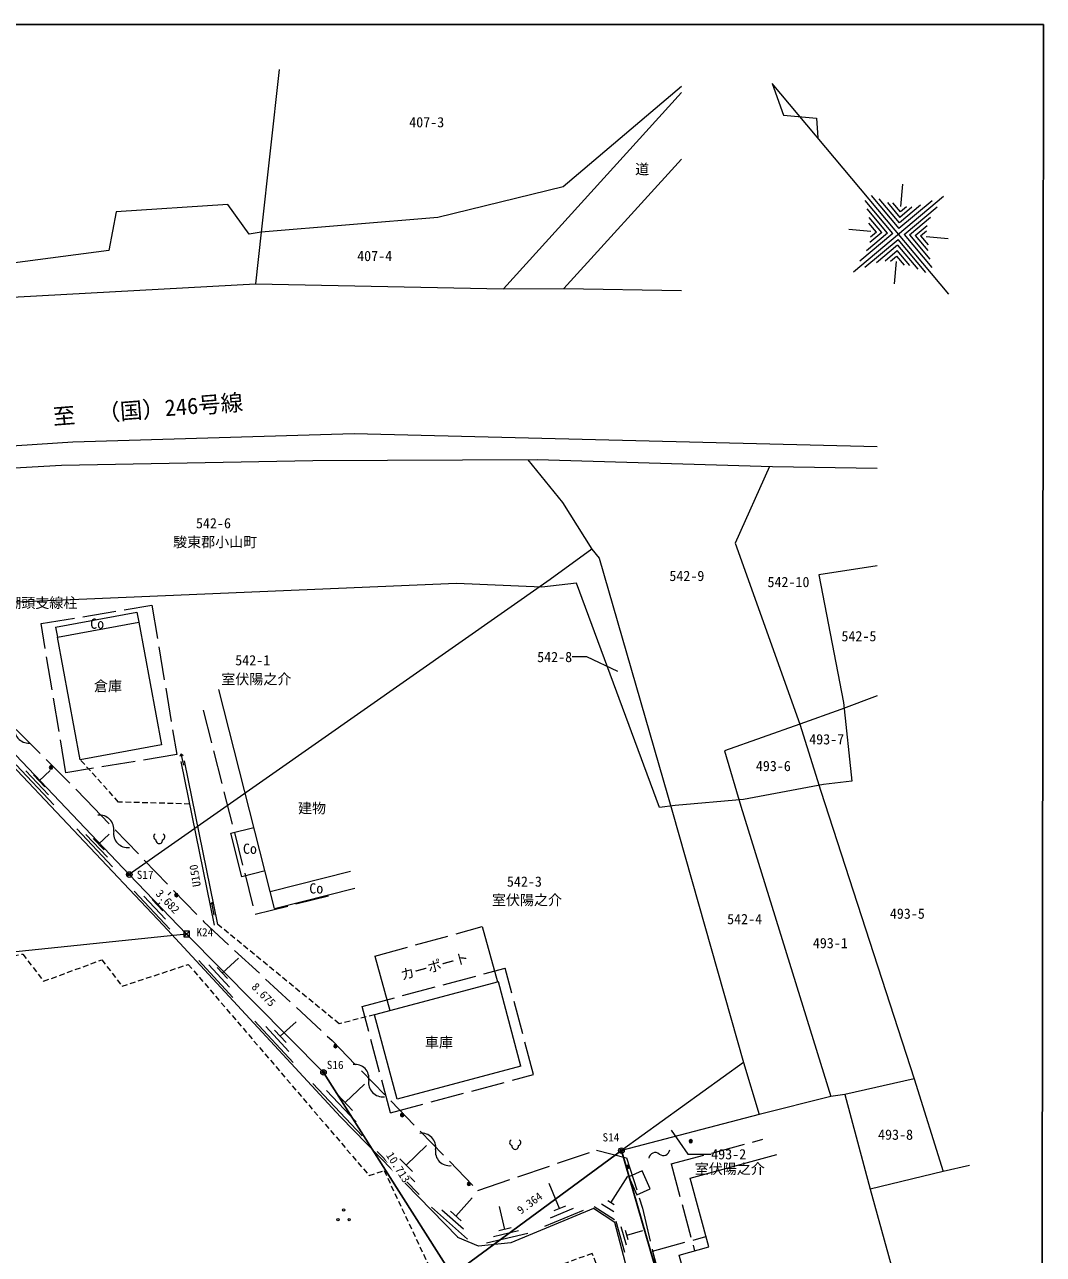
# Model space of a CAD drawing. Units: millimetres, scale not verified. Extents: x 5000 to 205306, y 5000 to 143512.
# Drawn here: x 159910 to 205306, y 88685 to 143512 of the extents above; entities that cross this region are included whole.
import ezdxf
from ezdxf.enums import TextEntityAlignment as Align

# ---------------------------------------------------------------- set-up
doc = ezdxf.new("R2010")
doc.units = ezdxf.units.MM
doc.header["$LTSCALE"] = 250
doc.header["$PDMODE"] = 32
doc.header["$PDSIZE"] = 125
doc.linetypes.add('DASHED', pattern=[7.5, 6, -1.5])
doc.linetypes.add('USER2', pattern=[1.5, 1, -0.5])
for name, color, linetype, lineweight in [('プロットマーク', 1, 'Continuous', 13), ('ベクトルデータ', 5, 'Continuous', 13), ('図枠', 7, 'Continuous', 13), ('地番名', 5, 'Continuous', 13), ('汎用Layer', 8, 'Continuous', 13), ('測量図', 1, 'Continuous', 25), ('現況', 8, 'Continuous', 13)]:
    doc.layers.add(name, color=color, linetype=linetype, lineweight=lineweight)
for name, color, linetype in [('所有者', 5, 'Continuous'), ('点名', 1, 'Continuous'), ('点名(プロット1)', 1, 'Continuous'), ('点間距離', 7, 'Continuous')]:
    doc.layers.add(name, color=color, linetype=linetype)
doc.styles.add('ＭＳ ゴシック', font='')
doc.styles.add('ＭＳ 明朝', font='')
doc.styles.get('ＭＳ ゴシック').set_extended_font_data('MS Gothic')
doc.styles.get('ＭＳ 明朝').set_extended_font_data('MS Mincho')

msp = doc.modelspace()

# ---------------------------------------------------------------- hatches: boundary and pattern name
at = {"layer": '現況'}
for points in [[(161160.8, 110389.4, 0.41421), (161085.8, 110464.4, 0.41421), (161010.8, 110389.4, 0.99999)], [(166745.8, 104702.7, 0.99999), (166595.8, 104702.7, 0.41421), (166670.8, 104627.7, 0.41421)], [(173834.1, 97970.9, 0.99999), (173684.1, 97970.9, 0.41421), (173759.1, 97895.9, 0.41421)], [(176808.7, 94899.4, 0.41422), (176733.7, 94974.4, 0.41422), (176658.7, 94899.4, 0.41422), (176733.7, 94824.4, 0.41422)], [(189666.3, 93726.4, 0.99999), (189516.3, 93726.4, 0.41421), (189591.3, 93651.4, 0.41421)], [(189666.3, 93726.4, 0.99999), (189516.3, 93726.4, 0.41421), (189591.3, 93651.4, 0.41421)], [(186866.6, 92592.7, 0.99999), (186716.6, 92592.7, 0.99999)], [(186866.6, 92592.7, 0.99999), (186716.6, 92592.7, 0.99999)], [(179783.2, 91827.9, 0.99999), (179633.2, 91827.9, 0.99999)]]:
    msp.add_hatch(color=7, dxfattribs=at).paths.add_polyline_path(points)

# ---------------------------------------------------------------- linework, layer by layer
at = {"layer": 'プロットマーク'}
for p, q in [((167000, 102840.3), (167250, 103090.3)), ((167000, 103090.3), (167250, 102840.3))]:
    msp.add_line(p, q, dxfattribs=at)
msp.add_lwpolyline([(167000, 102840.3), (167250, 102840.3), (167250, 103090.3), (167000, 103090.3)], close=True, dxfattribs=at)
for centre in [(164574, 105619.8), (173228.8, 96801.6), (186504.8, 93312)]:
    msp.add_circle(centre, 125, dxfattribs=at)
for p in [(164574, 105619.8), (173228.8, 96801.6), (186504.8, 93312)]:
    msp.add_point(p, dxfattribs=at)
at = {"layer": 'ベクトルデータ'}
for p, q in [((189178.4, 140482.2), (181255.5, 131732.3)), ((189178.4, 137513), (183944.3, 131746.3)), ((182741.9, 124102.1), (172756.3, 124061.2)), ((193230, 123800.1), (182741.9, 124102.1)), ((197898.3, 123721), (193230, 123800.1)), ((191935.6, 97234.9), (186504.8, 93312))]:
    msp.add_line(p, q, dxfattribs=at)
for points in [[(171255.1, 141514.8), (170447.7, 134261.6), (170201.9, 131949.6)], [(189178.4, 140745), (183913.8, 136283.8), (178324.4, 134916.4), (170447.7, 134261.6), (169917.7, 134173.7), (168962.8, 135492.5), (163989.5, 135166.4), (163669.6, 133441.4), (158449.5, 132763.6), (147486.8, 131836.6), (142459.1, 130820), (139458.6, 130634.6), (138452.2, 130415.8), (137630.7, 130393.9), (99184.2, 131183.8), (92903, 131933.7), (87722, 132041.6), (84346.4, 132103.8)], [(86966.6, 138281), (84709.6, 132940.9), (84346.4, 132103.8), (82134.1, 126985.2), (138066.4, 130204.8), (139857.3, 130303.6), (142524.8, 130441.7), (170201.9, 131949.6), (181255.5, 131732.3), (183944.3, 131746.3), (189178.4, 131657.3)], [(82394.1, 118800.6), (82349.2, 119596.2), (119477.8, 122051.7), (127761.4, 122568.6), (140253.1, 123408.4), (147068, 123928.8), (162063.4, 124916.1), (174599.7, 125289), (197898.3, 124708.8)], [(172756.3, 124061.2), (161558.2, 123855.1), (147980.6, 123075.8)], [(182327.6, 124113.1), (183884.6, 122205.6), (185189.1, 120122.1), (185510.2, 119724.7), (188775.8, 108401.6), (191935.6, 97234.9), (192642.2, 94918)], [(193105.4, 123803.7), (191576.3, 120396.3), (194458.5, 112330.8), (195390.6, 109333), (199541, 96517.6), (200834.7, 92376.8)], [(185189.1, 120122.1), (183329.2, 118777.4), (164574, 105619.8)], [(197898.3, 119383.2), (195306.4, 118980.3), (196397.1, 113283.4), (196764.9, 109784.2), (195509.1, 109633.1), (191948.4, 108971.3), (188894.3, 108701.7), (188199.9, 108613.7), (184497, 118615), (182957.5, 118434.6), (179161.2, 118601.4), (159179.3, 117751.4), (153029.3, 117764.7)], [(197898.3, 113581.1), (196278.5, 112983.3), (194458.5, 112330.8), (191091.6, 111137.5), (191829.9, 108671.2), (195833.9, 95726.3)], [(167125, 102965.3), (142018.6, 100354.2), (146090.9, 81923.7), (146780.1, 79179.7), (152203.4, 55582.9)], [(199541, 96517.6), (196453.1, 95819.1), (195833.9, 95726.3), (192642.2, 94918), (186504.8, 93312)], [(196453.1, 95819.1), (197590.5, 91595.5), (202840.2, 72550.6)], [(202007.3, 92652.8), (200834.7, 92376.8), (197590.5, 91595.5)]]:
    msp.add_lwpolyline(points, dxfattribs=at)
at = {"layer": '図枠'}
for p, q in [((201099.7, 131495.7), (193225.5, 140879.7)), ((193225.5, 140879.7), (193723.3, 139469.8)), ((193723.3, 139469.8), (195202.5, 139340.4)), ((195202.5, 139340.4), (195250.3, 138466.7)), ((198957.8, 135409.5), (199044.1, 136395.7)), ((196839.1, 132489.5), (200860.8, 135864.1)), ((198603.4, 134198.4), (197366, 135673)), ((197634.1, 135898), (198871.5, 134423.4)), ((198893.1, 134669.9), (197993.2, 135742.4)), ((198352.2, 135586.7), (198914.6, 134916.4)), ((198936.2, 135163), (198598.7, 135565.2)), ((200346.1, 135660.7), (198871.5, 134423.4)), ((199831.5, 135457.3), (198893.1, 134669.9)), ((198356.8, 134219.9), (197456.9, 135292.4)), ((198110.3, 134241.5), (197547.9, 134911.8)), ((199450.9, 135366.4), (198914.6, 134916.4)), ((199204.3, 135388), (198936.2, 135163)), ((199096.5, 134155.2), (200571.1, 135392.6)), ((199343, 134133.7), (200281.4, 134921.1)), ((197617.2, 134284.7), (196631, 134370.9)), ((197863.7, 134263.1), (197526.3, 134665.3)), ((199589.6, 134112.1), (200125.8, 134562.1)), ((198603.4, 134198.4), (197128.7, 132961)), ((197353.7, 132692.9), (198828.4, 133930.3)), ((198356.8, 134219.9), (197418.4, 133432.5)), ((198110.3, 134241.5), (197574.1, 133791.6)), ((197863.7, 134263.1), (197595.6, 134038.1)), ((200065.7, 132455.6), (198828.4, 133930.3)), ((199096.5, 134155.2), (200333.8, 132680.6)), ((199343, 134133.7), (200242.9, 133061.2)), ((199589.6, 134112.1), (200152, 133441.8)), ((199836.1, 134090.5), (200104.2, 134315.5)), ((199836.1, 134090.5), (200173.6, 133688.4)), ((200082.7, 134069), (201068.8, 133982.7)), ((198806.8, 133683.7), (197868.4, 132896.3)), ((198249, 132987.2), (198785.2, 133437.2)), ((199347.7, 132766.9), (198785.2, 133437.2)), ((198806.8, 133683.7), (199706.7, 132611.3)), ((198495.5, 132965.7), (198763.6, 133190.6)), ((198742.1, 132944.1), (198655.8, 131957.9)), ((198763.6, 133190.6), (199101.1, 132788.5))]:
    msp.add_line(p, q, dxfattribs=at)
at = {"layer": '図枠', "lineweight": 25}
msp.add_lwpolyline([(5040.8, 5000), (205168.5, 5044), (205305.8, 143512), (5000, 143509.7)], close=True, dxfattribs=at)
at = {"layer": '地番名'}
for points in [[(186348.1, 114678.4), (184965.9, 115318.6), (184311.1, 115318.6)], [(188714.1, 94221.2), (189456.1, 93151.8), (190503.7, 93151.8)]]:
    msp.add_lwpolyline(points, dxfattribs=at)
at = {"layer": '汎用Layer'}
for centre in [(174123.2, 90667.5), (173873.2, 90234.5), (174373.2, 90234.5)]:
    msp.add_circle(centre, 50, dxfattribs=at)
for centre, radius, start, end in [((165795.1, 107304.4), 137.1, 116.40406, 254.79462), ((165909.1, 107153.3), 151.2, 172.84733, 7.15267), ((166023.2, 107304.4), 137.1, 285.20538, 63.59594), ((181658.3, 93670.9), 137.1, 116.40406, 254.79462), ((181886.4, 93670.9), 137.1, 285.20538, 63.59594), ((181772.3, 93519.8), 151.2, 172.84733, 7.15267)]:
    msp.add_arc(centre, radius, start, end, dxfattribs=at)
at = {"layer": '現況'}
for p, q in [((161293.1, 116647.5), (164911.3, 117320.4)), ((164911.3, 117320.4), (164993.5, 116878)), ((161293.1, 116647.5), (161375.4, 116205.1)), ((170857.3, 104862), (168570.5, 113866)), ((167009.1, 110492.5), (166890.5, 111005.8)), ((161217.3, 108726), (159531.5, 110507.4)), ((160975.7, 109172.8), (159964.3, 110241.6)), ((160565.6, 109797.7), (161050.3, 110256.3)), ((168377.4, 103366), (166887.1, 110663.4)), ((168524.4, 103396), (167034.1, 110693.4)), ((160818.5, 109530.4), (160312.7, 110064.9)), ((163826.9, 105968.3), (162235.3, 107650.2)), ((169103.7, 107460.3), (170131.1, 107721.2)), ((163597.6, 106389), (162642.6, 107398.1)), ((163447.9, 106725.5), (162970.4, 107230.1)), ((163209.2, 106977.8), (163671, 107414.8)), ((169596, 105521.9), (169103.7, 107460.3)), ((170623.4, 105782.8), (169596, 105521.9)), ((170857.3, 104862), (174428.2, 105769)), ((166387.9, 103183.2), (164786.2, 104881.8)), ((165827.1, 104258.9), (166429.7, 104827.1)), ((171049.3, 104106), (170857.3, 104862)), ((171049.3, 104106), (174620.2, 105013)), ((166187.6, 103636.1), (165226.6, 104655.3)), ((166067.4, 104004.1), (165586.9, 104513.7)), ((168360.8, 103805.7), (168251.3, 104369.7)), ((180301.8, 103304.3), (180987.3, 100832.5)), ((169194.1, 100144.9), (167677.9, 101786.5)), ((169034.6, 100605.9), (168124.9, 101590.9)), ((168950.9, 100984.9), (168496, 101477.4)), ((168723.4, 101231.1), (169443.4, 101896.1)), ((175518.7, 101977.9), (176191.1, 99553.1)), ((181020.9, 100841.5), (175499.4, 99368.6)), ((182026.1, 97073.2), (181020.9, 100841.5)), ((176504.6, 95600.4), (175499.4, 99368.6)), ((171882.6, 97234), (170174.8, 99083)), ((171678.2, 97730.4), (170653.5, 98839.9)), ((171559.1, 98134.4), (171046.8, 98689.1)), ((171302.9, 98411.8), (172002.9, 99058.3)), ((182026.1, 97073.2), (176504.6, 95600.4)), ((174946.2, 93967.6), (172746, 96299.2)), ((174677.4, 94595.5), (173357.3, 95994.5)), ((174188.6, 95456.6), (175052.7, 96272)), ((174518.6, 95106.8), (173858.5, 95806.3)), ((177492.2, 91355.3), (175623, 93273.2)), ((176915.6, 92663.2), (177815.9, 93540.6)), ((177297.4, 91913.4), (176175.9, 93064.1)), ((177196, 92375.6), (176635.3, 92950.9)), ((189563.7, 92080.7), (193426.4, 93134.4)), ((186038.7, 90988.2), (186787.4, 92168.5)), ((183750.5, 90728), (183285.1, 91848)), ((179126.6, 90394.8), (179849.2, 91204)), ((186174.6, 90902), (185902.8, 91074.4)), ((179640.3, 89363.4), (178043.8, 90789.1)), ((179463.3, 89807.8), (178505.4, 90663.2)), ((179366, 90181), (178887.1, 90608.7)), ((181315.6, 89797.6), (181073.9, 90818.2)), ((184796.3, 90648.3), (183069.1, 89930.6)), ((184359.8, 90724.1), (183323.4, 90293.4)), ((184009.6, 90835.7), (183491.4, 90620.4)), ((186194.3, 90231.8), (185288.1, 90806.5)), ((186161.8, 90581.2), (185618.1, 90926.1)), ((186659, 88773.1), (186266.7, 90154.9)), ((186722.3, 89089.7), (186486.9, 89918.8)), ((182330.8, 89622.5), (180486.7, 89185.7)), ((181915.4, 89731.9), (180809, 89469.8)), ((181592.2, 89863.1), (181039, 89732)), ((186805.3, 89337.2), (186687.6, 89751.8)), ((186746.4, 89544.5), (187463.4, 89748.1))]:
    msp.add_line(p, q, dxfattribs=at)
at = {"layer": '現況', "linetype": 'DASHED'}
for p, q in [((175518.7, 101977.9), (180301.8, 103304.3)), ((174943.9, 99737.9), (181326.9, 101440.5)), ((182592.7, 96703.9), (181326.9, 101440.5)), ((176210.5, 94998.3), (174943.9, 99737.9)), ((176210.5, 94998.3), (182592.7, 96703.9)), ((188722.3, 92715.2), (192808.9, 93814.9)), ((188722.3, 92715.2), (189763.4, 88846.5)), ((187885.7, 88831.5), (190271.8, 89484.6)), ((187885.7, 88831.5), (190793.7, 78207.4))]:
    msp.add_line(p, q, dxfattribs=at)
at = {"layer": '現況'}
for points in [[(181570.5, 89199.7), (180128.7, 89048.4), (179215, 89444.1), (179213, 89446.5), (173981.8, 94813.8), (166083.2, 103365.7), (158553.8, 111322.4), (152616.9, 117895.5), (151732.6, 117885), (149890.2, 116125.3)], [(166848.2, 110895.9), (166890.5, 111005.8), (166972.8, 110931.7)], [(168219.9, 104291.8), (168251.3, 104369.7), (168306.6, 104311.9)], [(188885.9, 87655.7), (189319.9, 87783), (189069.1, 88652.4), (190399.1, 89018.2), (189563.7, 92080.7)], [(191850.2, 68635), (191655, 69415.6), (190189.7, 75007.1), (187623.1, 84724.1), (186204.4, 90105.2), (185257.3, 90731.6), (181570.5, 89199.7)]]:
    msp.add_lwpolyline(points, dxfattribs=at)
at = {"layer": '現況', "linetype": 'DASHED'}
for points in [[(153730.3, 118377.1), (156888.9, 114732.9), (162644.6, 108968.7), (167894.8, 103510.8), (173607.4, 98214.5), (180105.7, 91535.1)], [(167870.6, 112946.9), (170182, 103845.8), (173753, 104752.7)], [(180105.7, 91535.1), (185386.7, 93337.4), (186733, 92997), (187446.7, 90742.7), (188756.8, 85052.5), (191533.9, 75390.4), (192818.4, 69992.1), (192689.2, 69214.7)]]:
    msp.add_lwpolyline(points, dxfattribs=at)
msp.add_lwpolyline([(161749.4, 110150.9), (160647.9, 116808.1), (165584.2, 117624.9), (166685.7, 110967.7)], close=True, dxfattribs=at)
at = {"layer": '現況'}
for points in [[(162392.6, 110735.8), (161375.4, 116205.1), (164993.5, 116878), (166010.8, 111408.7)], [(187193, 91340.8), (187783.2, 91603.5), (187423.4, 92411.9), (186833.2, 92149.2)]]:
    msp.add_lwpolyline(points, close=True, dxfattribs=at)
for points in [[(161160.8, 110389.4, 0.41421), (161085.8, 110464.4, 0.41421), (161010.8, 110389.4, 0.99999)], [(166745.8, 104702.7, 0.99999), (166595.8, 104702.7, 0.41421), (166670.8, 104627.7, 0.41421)], [(173834.1, 97970.9, 0.99999), (173684.1, 97970.9, 0.41421), (173759.1, 97895.9, 0.41421)], [(176808.7, 94899.4, 0.41422), (176733.7, 94974.4, 0.41422), (176658.7, 94899.4, 0.41422), (176733.7, 94824.4, 0.41422)], [(189666.3, 93726.4, 0.99999), (189516.3, 93726.4, 0.41421), (189591.3, 93651.4, 0.41421)], [(189666.3, 93726.4, 0.99999), (189516.3, 93726.4, 0.41421), (189591.3, 93651.4, 0.41421)], [(186866.6, 92592.7, 0.99999), (186716.6, 92592.7, 0.99999)], [(186866.6, 92592.7, 0.99999), (186716.6, 92592.7, 0.99999)], [(179783.2, 91827.9, 0.99999), (179633.2, 91827.9, 0.99999)]]:
    msp.add_lwpolyline(points, format="xyb", close=True, dxfattribs=at)
at = {"layer": '現況', "linetype": 'USER2'}
for points in [[(167275.3, 108762.8), (164097.8, 108852.2), (162392.6, 110735.8)], [(175499.4, 99368.6), (173919.7, 98965), (168524.4, 103396)], [(182885.8, 67685.1), (188379.4, 68609.1), (189651.8, 71022.3), (189198.5, 76333), (186915.3, 84450.8), (185197.1, 88727.2), (179092.3, 86480.1), (176472.5, 84764)]]:
    msp.add_lwpolyline(points, dxfattribs=at)
msp.add_lwpolyline([(154611, 101063.3), (159830.5, 102077), (160756.3, 100862.5), (163351.2, 101816.1), (164256.2, 100639), (167203, 101615.5), (175260.3, 92201.2), (175927.9, 92422), (178367.6, 87234), (174980.4, 85821.8), (175623.5, 81198.1), (178145.3, 74104.1), (180248, 66424.2), (169801.2, 63463.5), (167676.5, 68273.5), (165053.4, 75176.7), (160336.2, 84620), (159194.6, 87299.7), (159706, 87722.3), (156864.7, 94456.3), (154753.5, 100006.8)], close=True, dxfattribs=at)
at = {"layer": '現況'}
for centre, radius, start, end in [((160085.9, 112106.4), 625, 167.96461, 274.22482), ((163260.4, 107640), 625, 351.35273, 97.61293), ((164496.2, 107452.1), 625, 171.35273, 277.61293), ((174629.2, 96533.4), 625, 350.95136, 97.21156), ((175863.6, 96336.9), 625, 170.95136, 277.21156), ((177603.7, 93462), 625, 350.95136, 97.21156), ((178838.2, 93265.4), 625, 170.95136, 277.21156), ((188009.8, 92942.2), 283.3, 50.11748, 173.9725), ((188009.8, 92942.2), 283.3, 50.11748, 173.9725), ((188009.8, 92942.2), 283.3, 50.11748, 173.9725), ((188373.2, 93377), 283.3, 230.11748, 353.9725), ((188373.2, 93377), 283.3, 230.11748, 353.9725), ((188373.2, 93377), 283.3, 230.11748, 353.9725)]:
    msp.add_arc(centre, radius, start, end, dxfattribs=at)

# ---------------------------------------------------------------- texts
at = {"layer": '地番名', "style": 'ＭＳ 明朝'}
for s, p in [('407-3', (177048.2, 138794.8)), ('道', (187115.8, 136700.1)), ('407-4', (174727.6, 132830.5)), ('542-6', (167546.4, 120917.4)), ('542-9', (188639.8, 118567)), ('542-10', (193011, 118294.8)), ('542-5', (196306.8, 115881.8)), ('542-1', (169294.2, 114807.9)), ('493-7', (194870.6, 111284.1)), ('493-6', (192493.5, 110092.8)), ('542-3', (181401.9, 104940.7)), ('542-4', (191213.1, 103268.7)), ('493-5', (198463.5, 103511)), ('493-1', (195032.5, 102199.3)), ('493-8', (197938.9, 93657.4))]:
    msp.add_text(s, height=458.2, dxfattribs=at).set_placement(p, align=Align.BOTTOM_LEFT)
for s, p in [('542-8', (182748.6, 115318.6)), ('493-2', (190503.7, 93151.8))]:
    msp.add_text(s, height=458.2, dxfattribs=at).set_placement(p, align=Align.MIDDLE_LEFT)
at = {"layer": '所有者', "style": 'ＭＳ 明朝'}
for s, p in [('駿東郡小山町', (166526.9, 120080)), ('室伏陽之介', (168674.2, 113964.6)), ('室伏陽之介', (180732.5, 104119.1)), ('室伏陽之介', (189771.4, 92134.3))]:
    msp.add_text(s, height=458.2, dxfattribs=at).set_placement(p, align=Align.BOTTOM_LEFT)
at = {"layer": '汎用Layer', "style": 'ＭＳ ゴシック'}
for s, height, rotation, p in [('至\u3000（国）246号線', 733.1, 4.428, (161212.5, 125446.1)), ('U150', 366.6, 99.005, (167870.8, 105121.8)), ('カーポート', 458.2, 15.24, (176765.2, 100768.7))]:
    msp.add_text(s, height=height, rotation=rotation, dxfattribs=at).set_placement(p, align=Align.BOTTOM_LEFT)
for s, p in [('E 棚頭支線柱', (158513.1, 117366.8)), ('Co', (162831.4, 116438.1)), ('倉庫', (162998.8, 113655.8)), ('建物', (172092.1, 108209.5)), ('Co', (169638.6, 106403.4)), ('Co', (172594.5, 104635.5)), ('車庫', (177748.2, 97769.9))]:
    msp.add_text(s, height=458.2, dxfattribs=at).set_placement(p, align=Align.BOTTOM_LEFT)
at = {"layer": '点名', "style": 'ＭＳ ゴシック'}
for s, p in [('S17', (164906.9, 105314.1)), ('S16', (173374.2, 96838.7)), ('S14', (185660.7, 93611))]:
    msp.add_text(s, height=366.6, dxfattribs=at).set_placement(p, align=Align.BOTTOM_LEFT)
at = {"layer": '点名(プロット1)', "style": 'ＭＳ ゴシック'}
msp.add_text('K24', height=366.6, dxfattribs=at).set_placement((167939.8, 102753.8), align=Align.BOTTOM_CENTER)

# ---------------------------------------------------------------- next in the draw order: wipeouts: each hides what was drawn before it
for points in [[(165645.2, 104664.2), (166511.3, 103762.9), (166871.8, 104109.4), (166005.7, 105010.6)], [(169914.8, 100503.4), (170794.3, 99615.3), (171149.6, 99967.1), (170270, 100855.3)], [(175907.7, 93045.6), (176711.2, 91779), (177133.4, 92046.8), (176329.9, 93313.4)], [(182084.9, 90363.9), (183091, 91105.7), (182794.3, 91508.1), (181788.2, 90766.3)]]:
    msp.add_wipeout(points)

# ---------------------------------------------------------------- next in the draw order: linework, layer by layer
at = {"layer": '測量図'}
msp.add_lwpolyline([(193338.9, 69669.3), (186504.8, 93312), (178967.9, 87755.1), (173228.8, 96801.6), (167125, 102965.3), (164574, 105619.8), (153029.3, 117764.7), (148548.6, 117599.7), (139600.5, 116245.3), (127741.8, 115254.8), (119042.9, 116584.8), (98620.3, 117642), (92146.5, 118226.1), (81846.7, 118175.9), (80237.3, 115838.3), (79687.9, 114405.9), (79556.1, 107069.3), (79136.5, 100538.5), (79110.1, 99001.5), (79514.8, 88094.8)], dxfattribs=at)

# ---------------------------------------------------------------- next in the draw order: texts
at = {"layer": '点間距離', "color": 1, "style": 'ＭＳ ゴシック'}
for s, rotation, p in [('3.682', 313.861, (166078.2, 104213.5)), ('8.675', 314.721, (170354.5, 100059.3)), ('10.713', 302.391, (176309.5, 92412.3)), ('9.364', 36.401, (182588, 90734.8))]:
    msp.add_text(s, height=366.6, rotation=rotation, dxfattribs=at).set_placement(p, align=Align.BOTTOM_CENTER)

doc.saveas('drawing.dxf')
